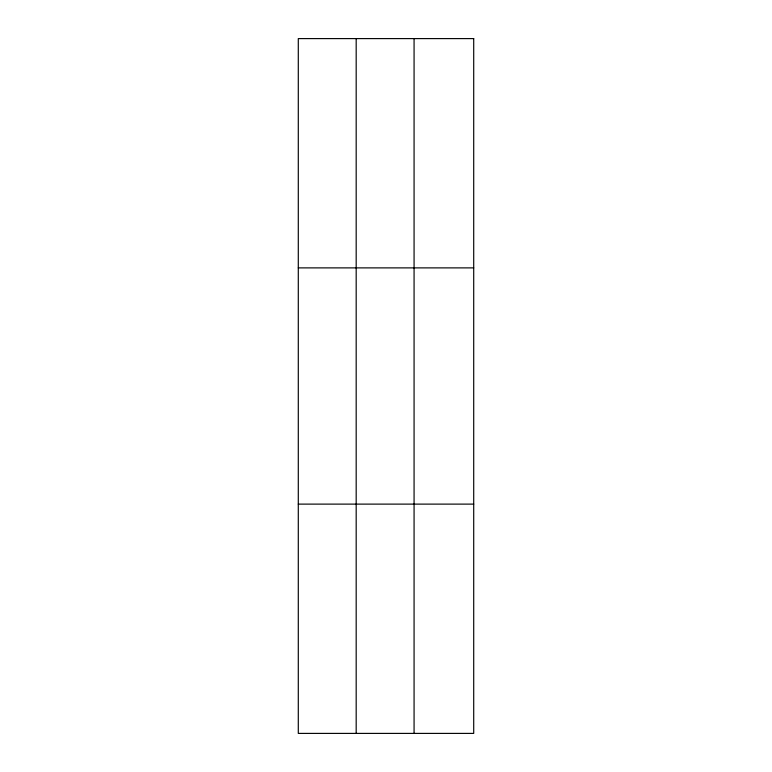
<?xml version="1.0" encoding="UTF-8"?>
<svg xmlns="http://www.w3.org/2000/svg" width="772" height="772" viewBox="0 0 772 772"><rect width="100%" height="100%" fill="white"/><g stroke="black" fill="none" stroke-linecap="round" stroke-linejoin="round"><path stroke-width="1.16" d="M356.182 38.6L356.182 733.4M414.072 38.6L414.072 733.4M298.291 267.884L473.709 267.884M298.291 504.116L473.709 504.116M473.709 38.6L473.709 733.4L298.291 733.4L298.291 38.6L473.709 38.6"/></g></svg>
